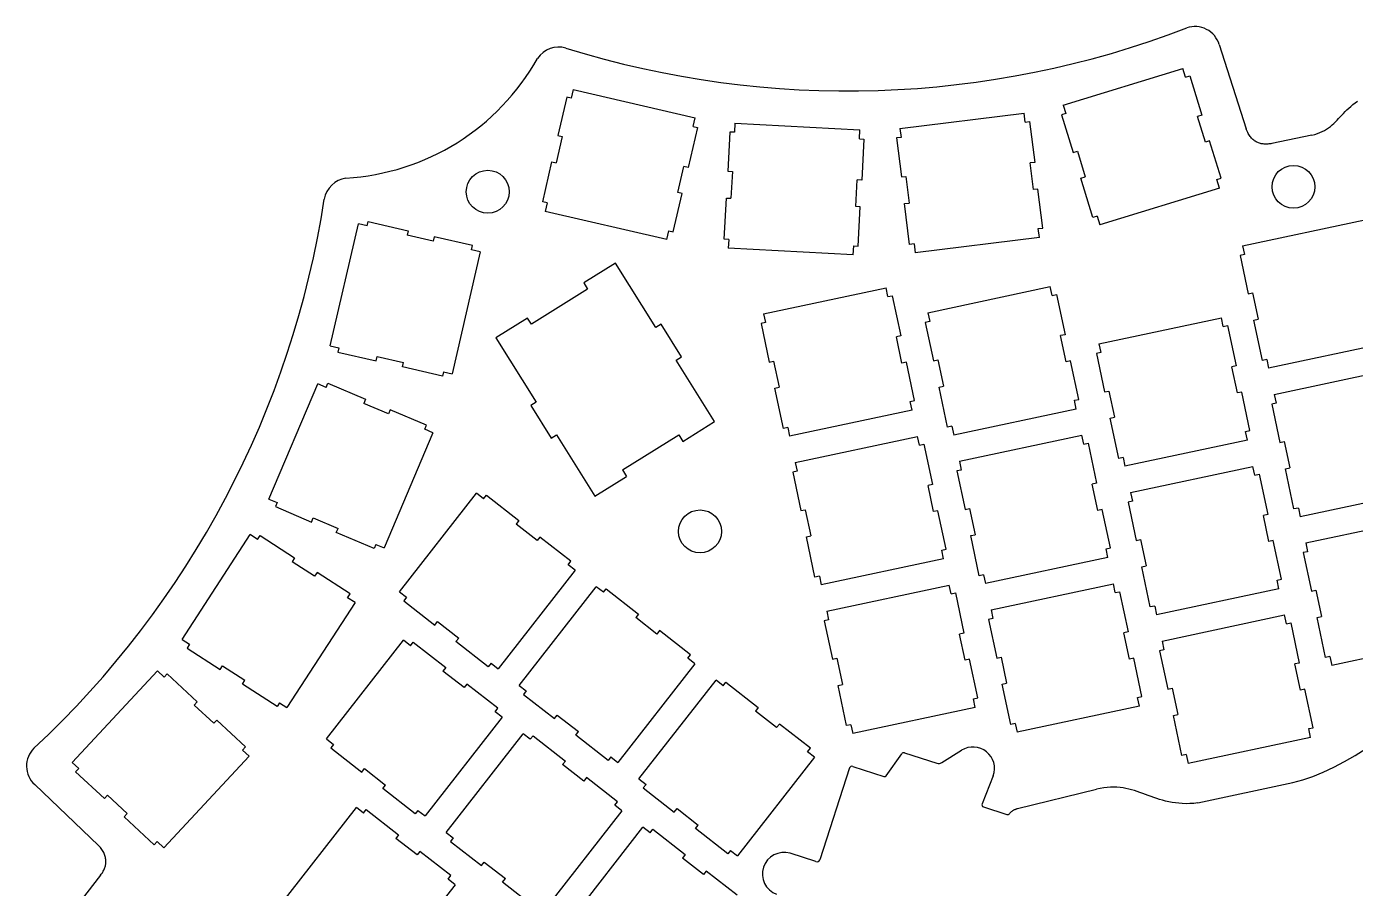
# Model space of a CAD drawing. Extents: x 2 to 293, y -206 to -3.
# Drawn here: x 25 to 173.6, y -99.2 to -2.8 of the extents above; entities that cross this region are included whole.
import ezdxf

# ---------------------------------------------------------------- set-up
doc = ezdxf.new("R2010")
doc.units = 0
doc.layers.add('BLACK', color=7, linetype='CONTINUOUS')

msp = doc.modelspace()

# ---------------------------------------------------------------- linework, layer by layer
at = {"layer": 'BLACK', "linetype": 'CONTINUOUS'}
for p, q in [((158.391, -4.8181), (161.399, -14.2364)), ((140.936, -11.5933), (154.325, -7.5001)), ((154.617, -8.4564), (154.325, -7.5001)), ((154.617, -8.4564), (155.095, -8.3102)), ((155.095, -8.3102), (156.44, -12.7092)), ((86.1119, -9.8594), (85.887, -10.8338)), ((86.1119, -9.8594), (99.7531, -13.0088)), ((85.3998, -10.7213), (84.41, -15.0086)), ((85.887, -10.8338), (85.3998, -10.7213)), ((140.936, -11.5933), (141.229, -12.5496)), ((172.892, -11.9302), (173.114, -11.7352)), ((173.114, -11.7352), (173.35, -11.542)), ((173.35, -11.542), (173.601, -11.3514)), ((173.601, -11.3514), (173.871, -11.1642)), ((99.5281, -13.9831), (99.7531, -13.0088)), ((122.667, -14.2179), (136.562, -12.5118)), ((136.684, -13.5043), (136.562, -12.5118)), ((141.229, -12.5496), (140.751, -12.6958)), ((140.751, -12.6958), (142.037, -16.9035)), ((156.44, -12.7092), (155.962, -12.8554)), ((156.839, -15.7243), (155.962, -12.8554)), ((171.389, -13.4652), (171.569, -13.2829)), ((171.569, -13.2829), (171.747, -13.0964)), ((171.747, -13.0964), (171.925, -12.9063)), ((171.925, -12.9063), (172.106, -12.7135)), ((172.106, -12.7135), (172.292, -12.5187)), ((172.292, -12.5187), (172.483, -12.3227)), ((172.483, -12.3227), (172.682, -12.1263)), ((172.682, -12.1263), (172.892, -11.9302)), ((100.015, -14.0956), (98.9806, -18.5777)), ((99.5281, -13.9831), (100.015, -14.0956)), ((103.649, -14.6057), (103.418, -18.9997)), ((104.148, -14.6319), (103.649, -14.6057)), ((104.2, -13.6332), (104.148, -14.6319)), ((104.2, -13.6332), (118.181, -14.3659)), ((118.129, -15.3646), (118.181, -14.3659)), ((122.667, -14.2179), (122.789, -15.2105)), ((136.684, -13.5043), (137.181, -13.4434)), ((137.181, -13.4434), (137.741, -18.0091)), ((161.453, -14.3791), (161.399, -14.2364)), ((161.51, -14.5149), (161.453, -14.3791)), ((161.571, -14.6437), (161.51, -14.5149)), ((161.634, -14.7656), (161.571, -14.6437)), ((161.701, -14.881), (161.634, -14.7656)), ((169.076, -14.8859), (169.379, -14.7882)), ((169.379, -14.7882), (169.66, -14.6786)), ((169.66, -14.6786), (169.923, -14.5579)), ((169.923, -14.5579), (170.168, -14.4268)), ((170.168, -14.4268), (170.398, -14.2861)), ((170.398, -14.2861), (170.615, -14.1365)), ((170.615, -14.1365), (170.821, -13.9789)), ((170.821, -13.9789), (171.017, -13.814)), ((171.017, -13.814), (171.206, -13.6425)), ((171.206, -13.6425), (171.389, -13.4652)), ((84.8972, -15.121), (84.2223, -18.0441)), ((84.41, -15.0086), (84.8972, -15.121)), ((118.129, -15.3646), (118.628, -15.3907)), ((118.628, -15.3907), (118.387, -19.9844)), ((122.789, -15.2105), (122.292, -15.2714)), ((122.292, -15.2714), (122.829, -19.6386)), ((157.317, -15.5781), (156.839, -15.7243)), ((158.604, -19.7859), (157.317, -15.5781)), ((161.771, -14.9897), (161.701, -14.881)), ((161.844, -15.092), (161.771, -14.9897)), ((161.919, -15.1879), (161.844, -15.092)), ((161.997, -15.2776), (161.919, -15.1879)), ((162.078, -15.3612), (161.997, -15.2776)), ((162.16, -15.4388), (162.078, -15.3612)), ((162.246, -15.5106), (162.16, -15.4388)), ((162.333, -15.5766), (162.246, -15.5106)), ((162.422, -15.6369), (162.333, -15.5766)), ((162.514, -15.6918), (162.422, -15.6369)), ((162.607, -15.7412), (162.514, -15.6918)), ((162.702, -15.7854), (162.607, -15.7412)), ((162.798, -15.8243), (162.702, -15.7854)), ((162.896, -15.8583), (162.798, -15.8243)), ((162.996, -15.8873), (162.896, -15.8583)), ((163.096, -15.9114), (162.996, -15.8873)), ((163.198, -15.9309), (163.096, -15.9114)), ((163.301, -15.9458), (163.198, -15.9309)), ((163.405, -15.9562), (163.301, -15.9458)), ((163.509, -15.9623), (163.405, -15.9562)), ((163.615, -15.9641), (163.509, -15.9623)), ((163.721, -15.9618), (163.615, -15.9641)), ((163.827, -15.9555), (163.721, -15.9618)), ((163.934, -15.9454), (163.827, -15.9555)), ((164.041, -15.9314), (163.934, -15.9454)), ((164.149, -15.9139), (164.041, -15.9314)), ((164.256, -15.8927), (164.149, -15.9139)), ((168.75, -14.971), (164.256, -15.8927)), ((168.75, -14.971), (169.076, -14.8859)), ((142.037, -16.9035), (142.515, -16.7573)), ((142.515, -16.7573), (143.392, -19.6262)), ((82.7004, -22.4138), (83.7351, -17.9317)), ((83.7351, -17.9317), (84.2223, -18.0441)), ((97.8185, -21.3883), (98.4934, -18.4652)), ((98.9806, -18.5777), (98.4934, -18.4652)), ((103.418, -18.9997), (103.918, -19.0258)), ((103.918, -19.0258), (103.761, -22.0217)), ((137.741, -18.0091), (137.245, -18.07)), ((137.611, -21.0477), (137.245, -18.07)), ((117.731, -22.9541), (117.888, -19.9582)), ((118.387, -19.9844), (117.888, -19.9582)), ((122.829, -19.6386), (123.325, -19.5777)), ((123.325, -19.5777), (123.691, -22.5553)), ((142.914, -19.7724), (143.392, -19.6262)), ((144.259, -24.1714), (142.914, -19.7724)), ((158.126, -19.932), (158.604, -19.7859)), ((158.418, -20.8883), (158.126, -19.932)), ((97.3159, -25.788), (98.3057, -21.5008)), ((98.3057, -21.5008), (97.8185, -21.3883)), ((103.021, -26.5892), (103.261, -21.9955)), ((103.261, -21.9955), (103.761, -22.0217)), ((138.107, -20.9867), (137.611, -21.0477)), ((138.643, -25.3539), (138.107, -20.9867)), ((158.418, -20.8883), (145.03, -24.9816)), ((83.1876, -22.5262), (82.7004, -22.4138)), ((83.1876, -22.5262), (82.9626, -23.5006)), ((96.6038, -26.6499), (82.9626, -23.5006)), ((118.23, -22.9803), (117.731, -22.9541)), ((118, -27.3743), (118.23, -22.9803)), ((123.194, -22.6163), (123.691, -22.5553)), ((123.755, -27.182), (123.194, -22.6163)), ((58.9331, -38.5165), (62.0824, -24.8753)), ((63.0568, -25.1003), (62.0824, -24.8753)), ((63.0568, -25.1003), (63.1692, -24.6131)), ((63.1692, -24.6131), (67.6513, -25.6479)), ((144.737, -24.0252), (144.259, -24.1714)), ((144.737, -24.0252), (145.03, -24.9816)), ((161.002, -27.3378), (174.696, -24.427)), ((67.6513, -25.6479), (67.5389, -26.1351)), ((70.462, -26.8099), (67.5389, -26.1351)), ((70.5745, -26.3227), (70.462, -26.8099)), ((74.8617, -27.3125), (70.5745, -26.3227)), ((96.6038, -26.6499), (96.8287, -25.6756)), ((96.8287, -25.6756), (97.3159, -25.788)), ((103.52, -26.6154), (103.021, -26.5892)), ((103.52, -26.6154), (103.468, -27.614)), ((138.269, -26.4074), (124.373, -28.1136)), ((138.147, -25.4149), (138.643, -25.3539)), ((138.269, -26.4074), (138.147, -25.4149)), ((75.7236, -28.0247), (72.5743, -41.6658)), ((74.7492, -27.7997), (74.8617, -27.3125)), ((75.7236, -28.0247), (74.7492, -27.7997)), ((117.448, -28.3467), (103.468, -27.614)), ((117.448, -28.3467), (117.501, -27.3481)), ((117.501, -27.3481), (118, -27.3743)), ((124.251, -27.121), (123.755, -27.182)), ((124.251, -27.121), (124.373, -28.1136)), ((161.002, -27.3378), (161.21, -28.3159)), ((90.8529, -29.2736), (87.2911, -31.4993)), ((95.3573, -36.482), (90.8529, -29.2736)), ((161.21, -28.3159), (160.721, -28.4199)), ((160.721, -28.4199), (161.636, -32.7237)), ((87.7151, -32.1777), (81.4395, -36.0991)), ((87.2911, -31.4993), (87.7151, -32.1777)), ((107.416, -34.9576), (121.11, -32.0468)), ((121.318, -33.025), (121.11, -32.0468)), ((125.789, -34.8225), (139.483, -31.9117)), ((139.691, -32.8899), (139.483, -31.9117)), ((161.636, -32.7237), (162.125, -32.6198)), ((162.125, -32.6198), (162.749, -35.5542)), ((121.318, -33.025), (121.807, -32.921)), ((121.807, -32.921), (122.763, -37.4205)), ((139.691, -32.8899), (140.18, -32.7859)), ((140.18, -32.7859), (141.137, -37.2854)), ((81.0156, -35.4207), (77.4538, -37.6463)), ((81.4395, -36.0991), (81.0156, -35.4207)), ((107.416, -34.9576), (107.624, -35.9358)), ((125.789, -34.8225), (125.997, -35.8007)), ((144.932, -38.3056), (158.626, -35.3949)), ((158.834, -36.373), (158.626, -35.3949)), ((162.26, -35.6582), (162.749, -35.5542)), ((163.216, -40.1576), (162.26, -35.6582)), ((95.9509, -36.1111), (95.3573, -36.482)), ((98.2295, -39.7577), (95.9509, -36.1111)), ((107.624, -35.9358), (107.135, -36.0397)), ((107.135, -36.0397), (108.049, -40.3436)), ((125.997, -35.8007), (125.508, -35.9046)), ((125.508, -35.9046), (126.423, -40.2085)), ((158.834, -36.373), (159.323, -36.2691)), ((159.323, -36.2691), (160.279, -40.7686)), ((58.9331, -38.5165), (59.9074, -38.7415)), ((77.4538, -37.6463), (81.9581, -44.8547)), ((122.763, -37.4205), (122.274, -37.5245)), ((122.898, -40.4589), (122.274, -37.5245)), ((141.137, -37.2854), (140.648, -37.3894)), ((141.271, -40.3238), (140.648, -37.3894)), ((144.932, -38.3056), (145.14, -39.2838)), ((177.607, -38.1211), (163.913, -41.0318)), ((59.9074, -38.7415), (59.795, -39.2287)), ((59.795, -39.2287), (64.0822, -40.2184)), ((64.0822, -40.2184), (64.1947, -39.7313)), ((64.1947, -39.7313), (67.1178, -40.4061)), ((97.6359, -40.1286), (98.2295, -39.7577)), ((101.928, -46.9978), (97.6359, -40.1286)), ((126.423, -40.2085), (126.912, -40.1045)), ((126.912, -40.1045), (127.536, -43.039)), ((145.14, -39.2838), (144.651, -39.3878)), ((144.651, -39.3878), (145.565, -43.6916)), ((163.705, -40.0537), (163.216, -40.1576)), ((163.705, -40.0537), (163.913, -41.0318)), ((67.0053, -40.8933), (67.1178, -40.4061)), ((71.4874, -41.9281), (67.0053, -40.8933)), ((71.5999, -41.4409), (71.4874, -41.9281)), ((71.5999, -41.4409), (72.5743, -41.6658)), ((108.049, -40.3436), (108.539, -40.2396)), ((108.539, -40.2396), (109.162, -43.1741)), ((123.387, -40.355), (122.898, -40.4589)), ((124.302, -44.6588), (123.387, -40.355)), ((141.761, -40.2199), (141.271, -40.3238)), ((142.675, -44.5237), (141.761, -40.2199)), ((160.279, -40.7686), (159.79, -40.8725)), ((160.414, -43.807), (159.79, -40.8725)), ((164.537, -43.9663), (178.231, -41.0555)), ((52.0695, -55.6783), (57.5397, -42.7912)), ((58.4602, -43.1819), (57.5397, -42.7912)), ((58.4602, -43.1819), (58.6556, -42.7217)), ((58.6556, -42.7217), (62.8899, -44.519)), ((127.047, -43.1429), (127.536, -43.039)), ((62.8899, -44.519), (62.6945, -44.9793)), ((108.673, -43.278), (109.162, -43.1741)), ((109.63, -47.7775), (108.673, -43.278)), ((128.003, -47.6424), (127.047, -43.1429)), ((142.186, -44.6277), (142.675, -44.5237)), ((145.565, -43.6916), (146.054, -43.5876)), ((146.054, -43.5876), (146.678, -46.5221)), ((160.903, -43.703), (160.414, -43.807)), ((161.818, -48.0068), (160.903, -43.703)), ((164.537, -43.9663), (164.745, -44.9444)), ((65.4561, -46.1515), (62.6945, -44.9793)), ((65.6514, -45.6912), (65.4561, -46.1515)), ((69.7016, -47.4105), (65.6514, -45.6912)), ((81.9581, -44.8547), (81.3645, -45.2257)), ((81.3645, -45.2257), (83.6431, -48.8723)), ((124.021, -45.7409), (110.327, -48.6517)), ((123.813, -44.7628), (124.302, -44.6588)), ((124.021, -45.7409), (123.813, -44.7628)), ((142.394, -45.6058), (128.7, -48.5166)), ((142.394, -45.6058), (142.186, -44.6277)), ((164.745, -44.9444), (164.256, -45.0484)), ((164.256, -45.0484), (165.17, -49.3522)), ((69.5063, -47.8707), (69.7016, -47.4105)), ((98.3665, -49.2235), (101.928, -46.9978)), ((128.492, -47.5384), (128.003, -47.6424)), ((128.492, -47.5384), (128.7, -48.5166)), ((146.189, -46.626), (146.678, -46.5221)), ((147.145, -51.1255), (146.189, -46.626)), ((70.4268, -48.2614), (64.9565, -61.1485)), ((70.4268, -48.2614), (69.5063, -47.8707)), ((83.6431, -48.8723), (84.2367, -48.5014)), ((84.2367, -48.5014), (88.5291, -55.3705)), ((91.6405, -52.424), (97.916, -48.5026)), ((97.916, -48.5026), (98.3665, -49.2235)), ((110.119, -47.6735), (109.63, -47.7775)), ((110.119, -47.6735), (110.327, -48.6517)), ((110.95, -51.5861), (124.644, -48.6754)), ((124.852, -49.6535), (124.644, -48.6754)), ((129.324, -51.451), (143.018, -48.5403)), ((143.226, -49.5184), (143.018, -48.5403)), ((161.329, -48.1108), (161.818, -48.0068)), ((161.537, -49.089), (161.329, -48.1108)), ((124.852, -49.6535), (125.341, -49.5495)), ((125.341, -49.5495), (126.298, -54.049)), ((143.226, -49.5184), (143.715, -49.4144)), ((143.715, -49.4144), (144.671, -53.9139)), ((161.537, -49.089), (147.842, -51.9997)), ((165.17, -49.3522), (165.66, -49.2483)), ((165.66, -49.2483), (166.283, -52.1827)), ((110.95, -51.5861), (111.158, -52.5643)), ((129.324, -51.451), (129.532, -52.4292)), ((147.635, -51.0216), (147.145, -51.1255)), ((147.635, -51.0216), (147.842, -51.9997)), ((148.466, -54.9342), (162.16, -52.0234)), ((162.368, -53.0015), (162.16, -52.0234)), ((88.5291, -55.3705), (92.0909, -53.1449)), ((91.6405, -52.424), (92.0909, -53.1449)), ((111.158, -52.5643), (110.669, -52.6682)), ((110.669, -52.6682), (111.584, -56.9721)), ((129.532, -52.4292), (129.043, -52.5331)), ((129.043, -52.5331), (129.957, -56.837)), ((162.368, -53.0015), (162.857, -52.8976)), ((162.857, -52.8976), (163.814, -57.3971)), ((165.794, -52.2867), (166.283, -52.1827)), ((166.751, -56.7861), (165.794, -52.2867)), ((126.298, -54.049), (125.809, -54.153)), ((126.432, -57.0874), (125.809, -54.153)), ((144.671, -53.9139), (144.182, -54.0179)), ((144.806, -56.9523), (144.182, -54.0179)), ((148.466, -54.9342), (148.674, -55.9123)), ((181.142, -54.7496), (167.448, -57.6603)), ((52.0695, -55.6783), (52.99, -56.069)), ((52.99, -56.069), (52.7946, -56.5293)), ((66.6829, -66.057), (75.3022, -55.0248)), ((76.0902, -55.6405), (75.3022, -55.0248)), ((76.0902, -55.6405), (76.398, -55.2465)), ((76.398, -55.2465), (80.0229, -58.0785)), ((148.674, -55.9123), (148.185, -56.0163)), ((148.185, -56.0163), (149.1, -60.3201)), ((52.7946, -56.5293), (56.8448, -58.2485)), ((56.8448, -58.2485), (57.0402, -57.7882)), ((57.0402, -57.7882), (59.8017, -58.9604)), ((111.584, -56.9721), (112.073, -56.8681)), ((112.073, -56.8681), (112.697, -59.8026)), ((126.922, -56.9835), (126.432, -57.0874)), ((127.836, -61.2873), (126.922, -56.9835)), ((129.957, -56.837), (130.447, -56.733)), ((130.447, -56.733), (131.07, -59.6675)), ((145.295, -56.8484), (144.806, -56.9523)), ((146.21, -61.1522), (145.295, -56.8484)), ((163.814, -57.3971), (163.325, -57.501)), ((163.948, -60.4355), (163.325, -57.501)), ((167.24, -56.6822), (166.751, -56.7861)), ((167.24, -56.6822), (167.448, -57.6603)), ((168.071, -60.5948), (181.765, -57.684)), ((59.6063, -59.4207), (59.8017, -58.9604)), ((63.8407, -61.218), (59.6063, -59.4207)), ((80.0229, -58.0785), (79.7151, -58.4725)), ((82.0791, -60.3195), (79.7151, -58.4725)), ((42.3499, -71.3829), (49.9749, -59.6415)), ((50.8136, -60.1862), (49.9749, -59.6415)), ((50.8136, -60.1862), (51.0859, -59.7668)), ((51.0859, -59.7668), (54.9438, -62.2722)), ((64.036, -60.7578), (63.8407, -61.218)), ((64.036, -60.7578), (64.9565, -61.1485)), ((82.3869, -59.9255), (82.0791, -60.3195)), ((85.8542, -62.6344), (82.3869, -59.9255)), ((112.208, -59.9065), (112.697, -59.8026)), ((113.164, -64.406), (112.208, -59.9065)), ((130.581, -59.7714), (131.07, -59.6675)), ((131.538, -64.2709), (130.581, -59.7714)), ((149.1, -60.3201), (149.589, -60.2162)), ((149.589, -60.2162), (150.213, -63.1506)), ((164.437, -60.3315), (163.948, -60.4355)), ((165.352, -64.6354), (164.437, -60.3315)), ((168.071, -60.5948), (168.279, -61.5729)), ((54.9438, -62.2722), (54.6714, -62.6915)), ((127.555, -62.3694), (113.861, -65.2802)), ((127.347, -61.3913), (127.836, -61.2873)), ((127.555, -62.3694), (127.347, -61.3913)), ((145.929, -62.2343), (132.235, -65.1451)), ((145.721, -61.2562), (146.21, -61.1522)), ((145.929, -62.2343), (145.721, -61.2562)), ((168.279, -61.5729), (167.79, -61.6769)), ((167.79, -61.6769), (168.705, -65.9807)), ((57.1875, -64.3254), (54.6714, -62.6915)), ((57.4598, -63.9061), (57.1875, -64.3254)), ((61.1499, -66.3025), (57.4598, -63.9061)), ((86.3343, -63.6441), (77.7151, -74.6763)), ((85.5463, -63.0284), (85.8542, -62.6344)), ((86.3343, -63.6441), (85.5463, -63.0284)), ((149.724, -63.2546), (150.213, -63.1506)), ((150.68, -67.754), (149.724, -63.2546)), ((113.653, -64.302), (113.164, -64.406)), ((113.653, -64.302), (113.861, -65.2802)), ((114.485, -68.2146), (128.179, -65.3039)), ((128.387, -66.282), (128.179, -65.3039)), ((132.027, -64.1669), (131.538, -64.2709)), ((132.027, -64.1669), (132.235, -65.1451)), ((132.858, -68.0795), (146.552, -65.1688)), ((146.76, -66.1469), (146.552, -65.1688)), ((164.863, -64.7393), (165.352, -64.6354)), ((165.071, -65.7175), (164.863, -64.7393)), ((60.8776, -66.7218), (61.1499, -66.3025)), ((61.7163, -67.2665), (60.8776, -66.7218)), ((66.6829, -66.057), (67.4709, -66.6727)), ((67.4709, -66.6727), (67.1631, -67.0667)), ((80.0791, -76.5232), (88.6984, -65.4911)), ((89.4864, -66.1067), (88.6984, -65.4911)), ((89.4864, -66.1067), (89.7942, -65.7127)), ((89.7942, -65.7127), (93.4191, -68.5448)), ((128.387, -66.282), (128.876, -66.1781)), ((128.876, -66.1781), (129.832, -70.6775)), ((146.76, -66.1469), (147.249, -66.043)), ((147.249, -66.043), (148.206, -70.5424)), ((165.071, -65.7175), (151.377, -68.6282)), ((168.705, -65.9807), (169.194, -65.8768)), ((169.194, -65.8768), (169.818, -68.8112)), ((61.7163, -67.2665), (54.0913, -79.0079)), ((67.1631, -67.0667), (70.6304, -69.7756)), ((114.485, -68.2146), (114.693, -69.1928)), ((132.858, -68.0795), (133.066, -69.0577)), ((151.169, -67.6501), (150.68, -67.754)), ((151.169, -67.6501), (151.377, -68.6282)), ((70.6304, -69.7756), (70.9382, -69.3816)), ((70.9382, -69.3816), (73.3022, -71.2285)), ((93.4191, -68.5448), (93.1112, -68.9388)), ((95.4753, -70.7858), (93.1112, -68.9388)), ((114.693, -69.1928), (114.204, -69.2967)), ((114.204, -69.2967), (115.118, -73.6006)), ((133.066, -69.0577), (132.577, -69.1616)), ((132.577, -69.1616), (133.492, -73.4655)), ((152.001, -71.5627), (165.695, -68.6519)), ((165.903, -69.6301), (165.695, -68.6519)), ((165.903, -69.6301), (166.392, -69.5261)), ((166.392, -69.5261), (167.348, -74.0256)), ((169.329, -68.9152), (169.818, -68.8112)), ((170.285, -73.4147), (169.329, -68.9152)), ((72.9944, -71.6226), (73.3022, -71.2285)), ((95.7831, -70.3918), (95.4753, -70.7858)), ((99.2503, -73.1007), (95.7831, -70.3918)), ((129.832, -70.6775), (129.343, -70.7815)), ((129.967, -73.7159), (129.343, -70.7815)), ((148.206, -70.5424), (147.717, -70.6464)), ((148.34, -73.5808), (147.717, -70.6464)), ((42.3499, -71.3829), (43.1886, -71.9276)), ((43.1886, -71.9276), (42.9163, -72.3469)), ((42.9163, -72.3469), (46.6064, -74.7433)), ((58.5071, -82.5118), (67.1264, -71.4796)), ((67.9144, -72.0953), (67.1264, -71.4796)), ((67.9144, -72.0953), (68.2222, -71.7013)), ((68.2222, -71.7013), (71.847, -74.5333)), ((76.6192, -74.4546), (72.9944, -71.6226)), ((152.209, -72.5408), (151.72, -72.6448)), ((151.72, -72.6448), (152.634, -76.9486)), ((152.001, -71.5627), (152.209, -72.5408)), ((184.676, -71.3781), (170.982, -74.2888)), ((46.6064, -74.7433), (46.8788, -74.324)), ((46.8788, -74.324), (49.3948, -75.9579)), ((76.9271, -74.0606), (76.6192, -74.4546)), ((76.9271, -74.0606), (77.7151, -74.6763)), ((99.7305, -74.1103), (91.1113, -85.1425)), ((98.9425, -73.4947), (99.2503, -73.1007)), ((99.7305, -74.1103), (98.9425, -73.4947)), ((115.118, -73.6006), (115.608, -73.4966)), ((115.608, -73.4966), (116.231, -76.4311)), ((130.456, -73.612), (129.967, -73.7159)), ((131.371, -77.9158), (130.456, -73.612)), ((133.492, -73.4655), (133.981, -73.3615)), ((133.981, -73.3615), (134.605, -76.296)), ((148.83, -73.4769), (148.34, -73.5808)), ((149.744, -77.7807), (148.83, -73.4769)), ((167.348, -74.0256), (166.859, -74.1295)), ((167.483, -77.064), (166.859, -74.1295)), ((170.774, -73.3107), (170.285, -73.4147)), ((170.774, -73.3107), (170.982, -74.2888)), ((30.0617, -85.1485), (39.6097, -74.9096)), ((40.341, -75.5916), (39.6097, -74.9096)), ((40.341, -75.5916), (40.682, -75.2259)), ((40.682, -75.2259), (44.0463, -78.3631)), ((71.847, -74.5333), (71.5392, -74.9273)), ((73.9033, -76.7743), (71.5392, -74.9273)), ((49.1225, -76.3772), (49.3948, -75.9579)), ((52.9803, -78.8826), (49.1225, -76.3772)), ((74.2111, -76.3803), (73.9033, -76.7743)), ((77.6783, -79.0892), (74.2111, -76.3803)), ((80.0791, -76.5232), (80.8671, -77.1389)), ((80.8671, -77.1389), (80.5593, -77.5329)), ((93.4753, -86.9895), (102.095, -75.9573)), ((102.883, -76.573), (102.095, -75.9573)), ((102.883, -76.573), (103.19, -76.179)), ((103.19, -76.179), (106.815, -79.011)), ((115.742, -76.535), (116.231, -76.4311)), ((116.699, -81.0345), (115.742, -76.535)), ((134.116, -76.3999), (134.605, -76.296)), ((135.072, -80.8994), (134.116, -76.3999)), ((152.634, -76.9486), (153.123, -76.8447)), ((153.123, -76.8447), (153.747, -79.7791)), ((167.972, -76.96), (167.483, -77.064)), ((168.887, -81.2639), (167.972, -76.96)), ((44.0463, -78.3631), (43.7053, -78.7288)), ((45.8993, -80.7748), (43.7053, -78.7288)), ((53.2527, -78.4632), (52.9803, -78.8826)), ((53.2527, -78.4632), (54.0913, -79.0079)), ((80.5593, -77.5329), (84.0265, -80.2418)), ((130.882, -78.0198), (131.371, -77.9158)), ((131.09, -78.9979), (130.882, -78.0198)), ((149.255, -77.8847), (149.744, -77.7807)), ((149.463, -78.8628), (149.255, -77.8847)), ((78.1585, -80.0989), (69.5392, -91.131)), ((77.3705, -79.4832), (77.6783, -79.0892)), ((78.1585, -80.0989), (77.3705, -79.4832)), ((84.0265, -80.2418), (84.3344, -79.8478)), ((84.3344, -79.8478), (86.6984, -81.6948)), ((106.815, -79.011), (106.507, -79.405)), ((108.871, -81.252), (106.507, -79.405)), ((131.09, -78.9979), (117.396, -81.9087)), ((149.463, -78.8628), (135.769, -81.7736)), ((153.258, -79.8831), (153.747, -79.7791)), ((154.214, -84.3825), (153.258, -79.8831)), ((46.2403, -80.4091), (45.8993, -80.7748)), ((49.4583, -83.4099), (46.2403, -80.4091)), ((86.3906, -82.0888), (86.6984, -81.6948)), ((109.179, -80.858), (108.871, -81.252)), ((112.647, -83.5669), (109.179, -80.858)), ((117.188, -80.9305), (116.699, -81.0345)), ((117.188, -80.9305), (117.396, -81.9087)), ((135.561, -80.7954), (135.072, -80.8994)), ((135.561, -80.7954), (135.769, -81.7736)), ((168.398, -81.3678), (168.887, -81.2639)), ((168.606, -82.346), (168.398, -81.3678)), ((58.5071, -82.5118), (59.2951, -83.1274)), ((59.2951, -83.1274), (58.9873, -83.5214)), ((71.9033, -92.978), (80.5225, -81.9458)), ((81.3106, -82.5615), (80.5225, -81.9458)), ((81.3106, -82.5615), (81.6184, -82.1675)), ((81.6184, -82.1675), (85.2432, -84.9995)), ((90.0154, -84.9208), (86.3906, -82.0888)), ((168.606, -82.346), (154.911, -85.2567)), ((49.8486, -84.4575), (40.3006, -94.6965)), ((49.1173, -83.7755), (49.4583, -83.4099)), ((49.8486, -84.4575), (49.1173, -83.7755)), ((58.9873, -83.5214), (62.4545, -86.2303)), ((90.3233, -84.5268), (90.0154, -84.9208)), ((90.3233, -84.5268), (91.1113, -85.1425)), ((113.127, -84.5766), (104.507, -95.6087)), ((112.339, -83.9609), (112.647, -83.5669)), ((113.127, -84.5766), (112.339, -83.9609)), ((121.127, -86.6519), (122.864, -84.1864)), ((123.186, -84.08), (126.779, -85.2417)), ((127.358, -85.1749), (129.566, -83.7929)), ((154.704, -84.2786), (154.214, -84.3825)), ((154.704, -84.2786), (154.911, -85.2567)), ((172.385, -85.0549), (173.595, -84.362)), ((173.595, -84.362), (174.82, -83.609)), ((30.0617, -85.1485), (30.7931, -85.8305)), ((30.7931, -85.8305), (30.4521, -86.1962)), ((30.4521, -86.1962), (33.67, -89.197)), ((62.4545, -86.2303), (62.7624, -85.8363)), ((62.7624, -85.8363), (65.1264, -87.6833)), ((85.2432, -84.9995), (84.9354, -85.3936)), ((87.2994, -87.2405), (84.9354, -85.3936)), ((117.033, -85.7612), (113.708, -96.0582)), ((117.398, -85.5911), (120.875, -86.7299)), ((170.017, -86.2365), (171.192, -85.6817)), ((171.192, -85.6817), (172.385, -85.0549)), ((33.0132, -94.4605), (25.8665, -87.6288)), ((64.8186, -88.0773), (65.1264, -87.6833)), ((87.6073, -86.8465), (87.2994, -87.2405)), ((91.0745, -89.5554), (87.6073, -86.8465)), ((93.4753, -86.9895), (94.2633, -87.6051)), ((94.2633, -87.6051), (93.9555, -87.9991)), ((133.114, -86.6402), (131.861, -89.7761)), ((156.002, -89.6784), (166.613, -87.411)), ((166.613, -87.411), (167.726, -87.107)), ((167.726, -87.107), (168.861, -86.7136)), ((168.861, -86.7136), (170.017, -86.2365)), ((33.67, -89.197), (34.011, -88.8313)), ((34.011, -88.8313), (36.2051, -90.8773)), ((68.4434, -90.9094), (64.8186, -88.0773)), ((93.9555, -87.9991), (97.4227, -90.7081)), ((135.813, -90.3193), (144.671, -88.151)), ((145.083, -88.0565), (144.671, -88.151)), ((145.48, -87.9867), (145.083, -88.0565)), ((145.864, -87.9401), (145.48, -87.9867)), ((146.236, -87.915), (145.864, -87.9401)), ((146.597, -87.9099), (146.236, -87.915)), ((146.948, -87.9232), (146.597, -87.9099)), ((147.29, -87.9535), (146.948, -87.9232)), ((147.624, -87.9992), (147.29, -87.9535)), ((147.95, -88.0587), (147.624, -87.9992)), ((148.271, -88.1304), (147.95, -88.0587)), ((148.588, -88.2129), (148.271, -88.1304)), ((148.9, -88.3045), (148.588, -88.2129)), ((149.21, -88.4038), (148.9, -88.3045)), ((149.518, -88.5091), (149.21, -88.4038)), ((149.826, -88.619), (149.518, -88.5091)), ((150.134, -88.7318), (149.826, -88.619)), ((150.444, -88.8461), (150.134, -88.7318)), ((150.756, -88.9602), (150.444, -88.8461)), ((151.072, -89.0727), (150.756, -88.9602)), ((151.393, -89.182), (151.072, -89.0727)), ((151.72, -89.2865), (151.393, -89.182)), ((53.2453, -101.243), (61.8646, -90.2112)), ((62.6526, -90.8269), (61.8646, -90.2112)), ((62.6526, -90.8269), (62.9605, -90.4329)), ((62.9605, -90.4329), (66.5853, -93.2649)), ((68.7512, -90.5154), (68.4434, -90.9094)), ((68.7512, -90.5154), (69.5392, -91.131)), ((91.5547, -90.5651), (82.9354, -101.597)), ((90.7667, -89.9494), (91.0745, -89.5554)), ((91.5547, -90.5651), (90.7667, -89.9494)), ((97.4227, -90.7081), (97.7306, -90.3141)), ((97.7306, -90.3141), (100.095, -92.161)), ((132.017, -90.1165), (134.623, -90.9706)), ((135.067, -90.7121), (135.138, -90.6504)), ((135.138, -90.6504), (135.21, -90.5949)), ((135.21, -90.5949), (135.283, -90.5454)), ((135.283, -90.5454), (135.356, -90.5017)), ((135.356, -90.5017), (135.427, -90.4634)), ((135.427, -90.4634), (135.496, -90.4303)), ((135.496, -90.4303), (135.561, -90.4021)), ((135.561, -90.4021), (135.621, -90.3785)), ((135.621, -90.3785), (135.675, -90.3593)), ((135.675, -90.3593), (135.742, -90.3381)), ((135.742, -90.3381), (135.799, -90.3226)), ((135.799, -90.3226), (135.813, -90.3193)), ((152.053, -89.3847), (151.72, -89.2865)), ((152.395, -89.475), (152.053, -89.3847)), ((152.745, -89.5559), (152.395, -89.475)), ((153.106, -89.6258), (152.745, -89.5559)), ((153.478, -89.6833), (153.106, -89.6258)), ((153.862, -89.7266), (153.478, -89.6833)), ((154.259, -89.7544), (153.862, -89.7266)), ((154.671, -89.765), (154.259, -89.7544)), ((155.098, -89.7569), (154.671, -89.765)), ((155.541, -89.7286), (155.098, -89.7569)), ((156.002, -89.6784), (155.541, -89.7286)), ((35.8641, -91.243), (36.2051, -90.8773)), ((39.2283, -94.3802), (35.8641, -91.243)), ((99.7868, -92.555), (100.095, -92.161)), ((134.937, -90.8553), (135, -90.7803)), ((135, -90.7803), (135.067, -90.7121)), ((66.5853, -93.2649), (66.2775, -93.6589)), ((71.9033, -92.978), (72.6913, -93.5937)), ((72.6913, -93.5937), (72.3835, -93.9877)), ((85.2995, -103.444), (93.9187, -92.4121)), ((94.7067, -93.0278), (93.9187, -92.4121)), ((94.7067, -93.0278), (95.0146, -92.6337)), ((95.0146, -92.6337), (98.6394, -95.4658)), ((103.412, -95.3871), (99.7868, -92.555)), ((33.1179, -94.5716), (33.0132, -94.4605)), ((33.2147, -94.6826), (33.1179, -94.5716)), ((33.3039, -94.7936), (33.2147, -94.6826)), ((33.3856, -94.9044), (33.3039, -94.7936)), ((33.4599, -95.0151), (33.3856, -94.9044)), ((33.527, -95.1255), (33.4599, -95.0151)), ((33.5871, -95.2356), (33.527, -95.1255)), ((39.5693, -94.0145), (39.2283, -94.3802)), ((39.5693, -94.0145), (40.3006, -94.6965)), ((68.6415, -95.5059), (66.2775, -93.6589)), ((68.9493, -95.1119), (68.6415, -95.5059)), ((72.4166, -97.8208), (68.9493, -95.1119)), ((72.3835, -93.9877), (75.8507, -96.6966)), ((103.719, -94.9931), (103.412, -95.3871)), ((103.719, -94.9931), (104.507, -95.6087)), ((33.6403, -95.3454), (33.5871, -95.2356)), ((33.6867, -95.4548), (33.6403, -95.3454)), ((33.7266, -95.5638), (33.6867, -95.4548)), ((33.76, -95.6724), (33.7266, -95.5638)), ((33.7872, -95.7803), (33.76, -95.6724)), ((33.7745, -96.7206), (33.7969, -96.6195)), ((33.8082, -95.8878), (33.7872, -95.7803)), ((33.7969, -96.6195), (33.8145, -96.5175)), ((33.8233, -95.9946), (33.8082, -95.8878)), ((33.8145, -96.5175), (33.8269, -96.4146)), ((33.8325, -96.1007), (33.8233, -95.9946)), ((33.8269, -96.4146), (33.8342, -96.3107)), ((33.8361, -96.2061), (33.8325, -96.1007)), ((33.8342, -96.3107), (33.8361, -96.2061)), ((75.8507, -96.6966), (76.1585, -96.3026)), ((76.1585, -96.3026), (78.5226, -98.1496)), ((98.6394, -95.4658), (98.3316, -95.8598)), ((100.696, -97.7068), (98.3316, -95.8598)), ((113.275, -96.2531), (110.378, -95.3221)), ((33.2494, -97.7547), (30.4507, -101.39)), ((33.2494, -97.7547), (33.3154, -97.6674)), ((33.3154, -97.6674), (33.3783, -97.5787)), ((33.3783, -97.5787), (33.4378, -97.4885)), ((33.4378, -97.4885), (33.4937, -97.397)), ((33.4937, -97.397), (33.5461, -97.304)), ((33.5461, -97.304), (33.5946, -97.2098)), ((33.5946, -97.2098), (33.6391, -97.1143)), ((33.6391, -97.1143), (33.6795, -97.0175)), ((33.6795, -97.0175), (33.7157, -96.9197)), ((33.7157, -96.9197), (33.7474, -96.8207)), ((33.7474, -96.8207), (33.7745, -96.7206)), ((72.1088, -98.2148), (72.4166, -97.8208)), ((101.003, -97.3128), (100.696, -97.7068)), ((104.471, -100.022), (101.003, -97.3128)), ((72.8968, -98.8305), (64.2775, -109.863)), ((72.8968, -98.8305), (72.1088, -98.2148)), ((78.2147, -98.5436), (78.5226, -98.1496)), ((81.8396, -101.376), (78.2147, -98.5436))]:
    msp.add_line(p, q, dxfattribs=at)
at = {"layer": 'BLACK'}
for centre in [(76.549, -21.2905), (166.693, -20.7372), (100.3, -59.3)]:
    msp.add_circle(centre, 2.4, dxfattribs=at)
for centre, radius, start, end in [((116.795, 95.6876), 105.701, -107.337, -68.9507), ((155.678, -5.6421), 2.8353, 16.8955, 108.91), ((84.5151, -7.99), 2.887, 74.2737, 145.774), ((59.1504, 6.5532), 26.3608, -86.6528, -29.3472), ((61.1025, -22.6198), 2.887, 98.2259, 169.726), ((-46.2329, -6.1834), 105.701, -47.0493, -8.66336), ((27.7964, -85.5517), 2.8353, -224.91, -132.896), ((123.092, -84.336), 0.2728, 69.8221, 146.718), ((130.846, -85.8319), 2.4075, -19.6159, 122.121), ((117.301, -85.8581), 0.2842, 69.9997, 160.05), ((127.003, -84.6363), 0.6453, -110.269, -56.5691), ((120.951, -86.5273), 0.2163, -110.539, -35.1819), ((132.077, -89.8834), 0.2408, -206.449, -104.494), ((134.703, -90.7048), 0.2777, -106.805, -32.8432), ((109.685, -97.6325), 2.4119, -286.684, -109.584), ((113.388, -95.9261), 0.3461, -109.132, -22.429)]:
    msp.add_arc(centre, radius, start, end, dxfattribs=at)

doc.saveas('drawing.dxf')
